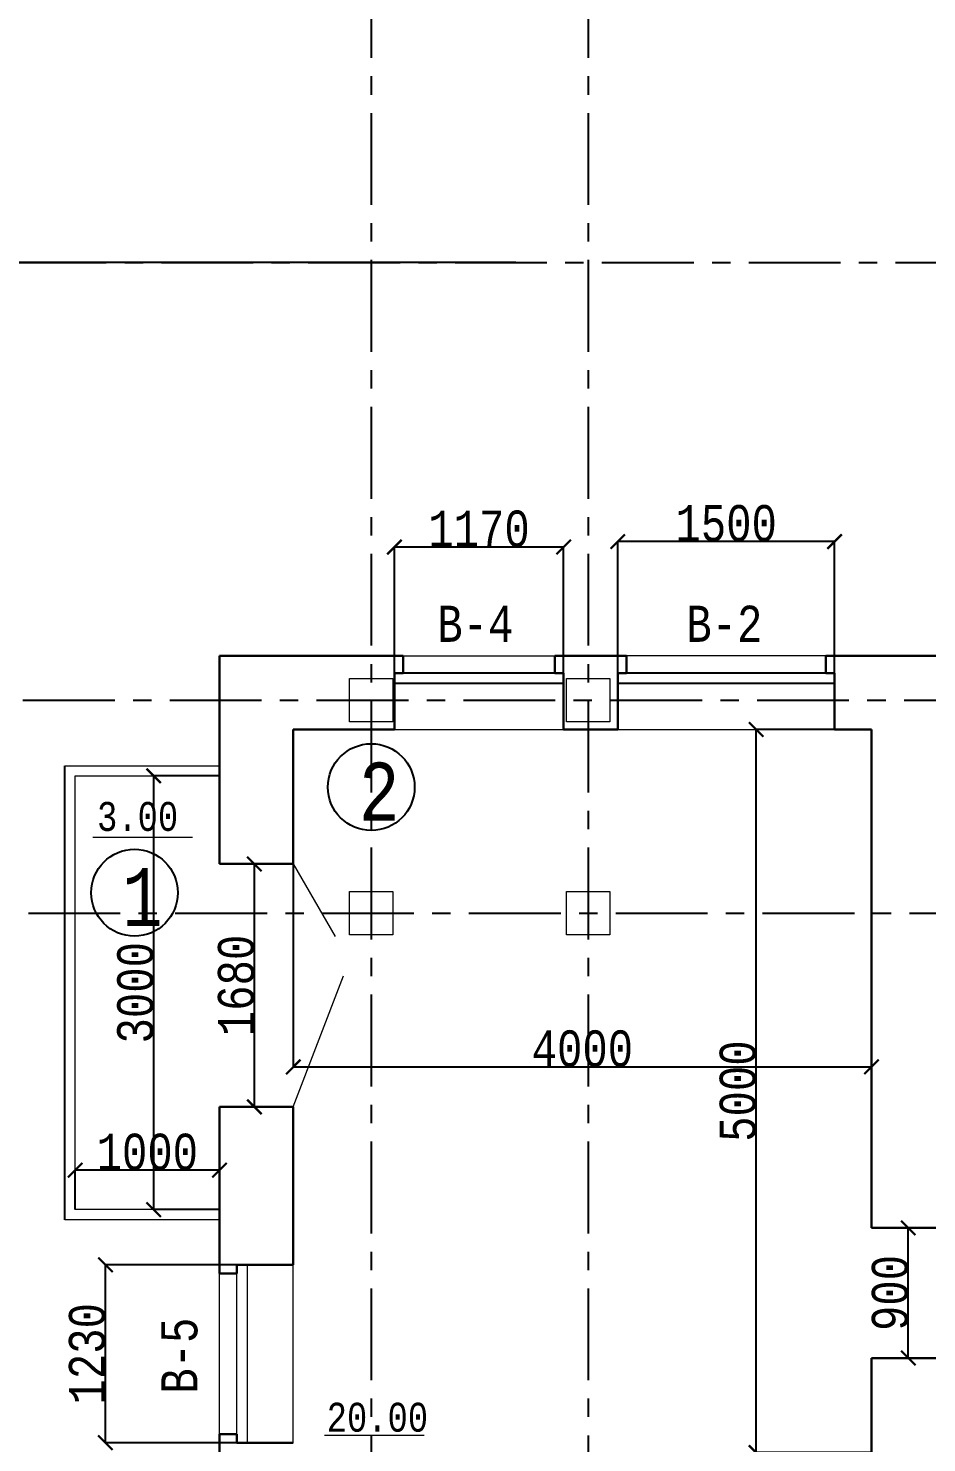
# Model space of a CAD drawing. Header units: millimetres. Extents: x -689206 to 4969298, y -1019800 to 703299.
# Drawn here: x 355255 to 361471, y -63803 to -54022 of the extents above; entities that cross this region are included whole.
import ezdxf

# ---------------------------------------------------------------- set-up
doc = ezdxf.new("R2010")
doc.units = ezdxf.units.MM
doc.linetypes.add('JIS_02_4.0', pattern=[5.5, 4, -1.5])
doc.linetypes.add('осеваяX2', pattern=[101.6, 63.5, -12.7, 12.7, -12.7])
for name, color, linetype, lineweight in [('б', 231, 'Continuous', 30), ('БАЛКОН', 7, 'Continuous', 20), ('несущие', 7, 'Continuous', 30), ('ОКНА', 250, 'Continuous', 20), ('ПЕРЕГОРОДКИ', 252, 'Continuous', 9), ('РАЗМЕРЫ', 7, 'Continuous', 9), ('сваи', 7, 'JIS_02_4.0', 30), ('стены', 7, 'Continuous', 20)]:
    doc.layers.add(name, color=color, linetype=linetype, lineweight=lineweight)
doc.layers.add('четотам', color=7, linetype='Continuous')
doc.styles.add('Аннотативный', font='isocteur.ttf', dxfattribs={"width": 0.7, "height": 250})
doc.dimstyles.new('Аннотативный', dxfattribs={"dimscale": 0, "dimtxt": 250, "dimasz": 100, "dimexe": 1.25, "dimexo": 0.625, "dimtad": 1, "dimdec": 0, "dimtxsty": 'Аннотативный', "dimblk": 'ARCHTICK', "dimcen": 2.5, "dimadec": 0, "dimazin": 0, "dimtfac": 1, "dimtdec": 0, "dimtmove": 0, "dimatfit": 3, "dimfxl": 1, "dimarcsym": 0})

# ---------------------------------------------------------------- blocks, each defined once
blk = doc.blocks.new('_ArchTick')
at = {"color": 0, "linetype": 'ByBlock', "const_width": 0.15}
blk.add_lwpolyline([(-0.5, -0.5), (0.5, 0.5)], dxfattribs=at)
blk = doc.blocks.new('*D1153')
at = {"layer": 'Defpoints', "color": 0, "linetype": 'ByBlock', "lineweight": 20, "transparency": 16777216}
for p in [(356122.6, -59191.7), (356578.7, -59191.7), (356578.7, -62191.7)]:
    blk.add_point(p, dxfattribs=at)
at = {"layer": 'б', "color": 0, "linetype": 'ByBlock', "lineweight": -2, "transparency": 16777216}
for p, q in [((356578.1, -59191.7), (356121.4, -59191.7)), ((356122.6, -62191.7), (356122.6, -59191.7)), ((356578.1, -62191.7), (356121.4, -62191.7))]:
    blk.add_line(p, q, dxfattribs=at)
at = {"layer": 'б', "color": 0, "linetype": 'ByBlock', "lineweight": -2, "transparency": 16777216, "xscale": 100, "yscale": 100, "zscale": 100}
for p, rotation in [((356122.6, -59191.7), 90), ((356122.6, -62191.7), 270)]:
    blk.add_blockref('_ArchTick', p, dxfattribs=dict(at, rotation=rotation))
at = {"layer": 'б', "color": 0, "linetype": 'ByBlock', "lineweight": 25, "transparency": 16777216, "insert": (355997, -60691.7), "char_height": 250, "attachment_point": 5, "rotation": 90, "style": 'Аннотативный'}
blk.add_mtext('3000', dxfattribs=at)
blk = doc.blocks.new('*D1154')
at = {"layer": 'Defpoints', "color": 0, "linetype": 'ByBlock', "lineweight": 20, "transparency": 16777216}
for p in [(355578.7, -61918.7), (355578.7, -62191.7), (356578.7, -62191.7)]:
    blk.add_point(p, dxfattribs=at)
at = {"layer": 'б', "color": 0, "linetype": 'ByBlock', "lineweight": -2, "transparency": 16777216}
for p, q in [((355578.7, -62191.1), (355578.7, -61917.4)), ((356578.7, -61918.7), (355578.7, -61918.7)), ((356578.7, -62191.1), (356578.7, -61917.4))]:
    blk.add_line(p, q, dxfattribs=at)
at = {"layer": 'б', "color": 0, "linetype": 'ByBlock', "lineweight": -2, "transparency": 16777216, "xscale": 100, "yscale": 100, "zscale": 100, "rotation": 180}
blk.add_blockref('_ArchTick', (355578.7, -61918.7), dxfattribs=at)
at = {"layer": 'б', "color": 0, "linetype": 'ByBlock', "lineweight": -2, "transparency": 16777216, "xscale": 100, "yscale": 100, "zscale": 100}
blk.add_blockref('_ArchTick', (356578.7, -61918.7), dxfattribs=at)
at = {"layer": 'б', "color": 0, "linetype": 'ByBlock', "lineweight": 25, "transparency": 16777216, "insert": (356078.7, -61793.1), "char_height": 250, "attachment_point": 5, "style": 'Аннотативный'}
blk.add_mtext('1000', dxfattribs=at)
blk = doc.blocks.new('*D1165')
at = {"layer": 'Defpoints', "color": 0, "lineweight": 20, "transparency": 16777216}
for p in [(355788.7, -62573.3), (357088.7, -62573.3), (357088.7, -63803.3)]:
    blk.add_point(p, dxfattribs=at)
at = {"layer": 'ОКНА', "color": 0, "lineweight": -2, "transparency": 16777216}
for p, q in [((357088.1, -62573.3), (355787.4, -62573.3)), ((355788.7, -63803.3), (355788.7, -62573.3)), ((357088.1, -63803.3), (355787.4, -63803.3))]:
    blk.add_line(p, q, dxfattribs=at)
at = {"layer": 'ОКНА', "color": 0, "lineweight": -2, "transparency": 16777216, "xscale": 100, "yscale": 100, "zscale": 100}
for p, rotation in [((355788.7, -62573.3), 90), ((355788.7, -63803.3), 270)]:
    blk.add_blockref('_ArchTick', p, dxfattribs=dict(at, rotation=rotation))
at = {"layer": 'ОКНА', "color": 0, "transparency": 16777216, "insert": (355663.1, -63188.3), "char_height": 250, "attachment_point": 5, "rotation": 90, "style": 'Аннотативный'}
blk.add_mtext('1230', dxfattribs=at)
blk = doc.blocks.new('*D1166')
at = {"layer": 'Defpoints', "color": 0, "lineweight": 20, "transparency": 16777216}
for p in [(356819.7, -59801.2), (356833.7, -59801.2), (356833.7, -61481.2)]:
    blk.add_point(p, dxfattribs=at)
at = {"layer": 'ОКНА', "color": 0, "lineweight": -2, "transparency": 16777216}
for p, q in [((356833.1, -59801.2), (356818.5, -59801.2)), ((356819.7, -61481.2), (356819.7, -59801.2)), ((356833.1, -61481.2), (356818.5, -61481.2))]:
    blk.add_line(p, q, dxfattribs=at)
at = {"layer": 'ОКНА', "color": 0, "lineweight": -2, "transparency": 16777216, "xscale": 100, "yscale": 100, "zscale": 100}
for p, rotation in [((356819.7, -59801.2), 90), ((356819.7, -61481.2), 270)]:
    blk.add_blockref('_ArchTick', p, dxfattribs=dict(at, rotation=rotation))
at = {"layer": 'ОКНА', "color": 0, "transparency": 16777216, "insert": (356694.1, -60641.2), "char_height": 250, "attachment_point": 5, "rotation": 90, "style": 'Аннотативный'}
blk.add_mtext('1680', dxfattribs=at)
blk = doc.blocks.new('*D1167')
at = {"layer": 'Defpoints', "color": 0, "linetype": 'ByBlock', "lineweight": 20, "transparency": 16777216}
for p in [(359333.7, -57571.9), (359333.7, -58871.9), (360833.7, -58871.9)]:
    blk.add_point(p, dxfattribs=at)
at = {"layer": 'ПЕРЕГОРОДКИ', "color": 0, "linetype": 'ByBlock', "lineweight": -2, "transparency": 16777216}
for p, q in [((359333.7, -58871.3), (359333.7, -57570.7)), ((360833.7, -57571.9), (359333.7, -57571.9)), ((360833.7, -58871.3), (360833.7, -57570.7))]:
    blk.add_line(p, q, dxfattribs=at)
at = {"layer": 'ПЕРЕГОРОДКИ', "color": 0, "linetype": 'ByBlock', "lineweight": -2, "transparency": 16777216, "xscale": 100, "yscale": 100, "zscale": 100, "rotation": 180}
blk.add_blockref('_ArchTick', (359333.7, -57571.9), dxfattribs=at)
at = {"layer": 'ПЕРЕГОРОДКИ', "color": 0, "linetype": 'ByBlock', "lineweight": -2, "transparency": 16777216, "xscale": 100, "yscale": 100, "zscale": 100}
blk.add_blockref('_ArchTick', (360833.7, -57571.9), dxfattribs=at)
at = {"layer": 'ПЕРЕГОРОДКИ', "color": 0, "linetype": 'ByBlock', "lineweight": 13, "transparency": 16777216, "insert": (360083.7, -57446.3), "char_height": 250, "attachment_point": 5, "style": 'Аннотативный'}
blk.add_mtext('1500', dxfattribs=at)
blk = doc.blocks.new('*D1168')
at = {"layer": 'Defpoints', "color": 0, "linetype": 'ByBlock', "lineweight": 20, "transparency": 16777216}
for p in [(357788.7, -57609.6), (357788.7, -58871.9), (358958.7, -58871.9)]:
    blk.add_point(p, dxfattribs=at)
at = {"layer": 'ПЕРЕГОРОДКИ', "color": 0, "linetype": 'ByBlock', "lineweight": -2, "transparency": 16777216}
for p, q in [((357788.7, -58871.3), (357788.7, -57608.3)), ((358958.7, -58871.3), (358958.7, -57608.3)), ((358958.7, -57609.6), (357788.7, -57609.6))]:
    blk.add_line(p, q, dxfattribs=at)
at = {"layer": 'ПЕРЕГОРОДКИ', "color": 0, "linetype": 'ByBlock', "lineweight": -2, "transparency": 16777216, "xscale": 100, "yscale": 100, "zscale": 100, "rotation": 180}
blk.add_blockref('_ArchTick', (357788.7, -57609.6), dxfattribs=at)
at = {"layer": 'ПЕРЕГОРОДКИ', "color": 0, "linetype": 'ByBlock', "lineweight": -2, "transparency": 16777216, "xscale": 100, "yscale": 100, "zscale": 100}
blk.add_blockref('_ArchTick', (358958.7, -57609.6), dxfattribs=at)
at = {"layer": 'ПЕРЕГОРОДКИ', "color": 0, "linetype": 'ByBlock', "lineweight": 13, "transparency": 16777216, "insert": (358373.7, -57483.9), "char_height": 250, "attachment_point": 5, "style": 'Аннотативный'}
blk.add_mtext('1170', dxfattribs=at)
blk = doc.blocks.new('*D1173')
at = {"layer": 'Defpoints', "color": 0, "linetype": 'ByBlock', "lineweight": 20, "transparency": 16777216}
for p in [(360291, -58871.9), (361088.7, -58871.9), (361088.7, -63871.9)]:
    blk.add_point(p, dxfattribs=at)
at = {"layer": 'ПЕРЕГОРОДКИ', "color": 0, "linetype": 'ByBlock', "lineweight": -2, "transparency": 16777216}
for p, q in [((361088.1, -58871.9), (360289.7, -58871.9)), ((360291, -63871.9), (360291, -58871.9)), ((361088.1, -63871.9), (360289.7, -63871.9))]:
    blk.add_line(p, q, dxfattribs=at)
at = {"layer": 'ПЕРЕГОРОДКИ', "color": 0, "linetype": 'ByBlock', "lineweight": -2, "transparency": 16777216, "xscale": 100, "yscale": 100, "zscale": 100}
for p, rotation in [((360291, -58871.9), 90), ((360291, -63871.9), 270)]:
    blk.add_blockref('_ArchTick', p, dxfattribs=dict(at, rotation=rotation))
at = {"layer": 'ПЕРЕГОРОДКИ', "color": 0, "linetype": 'ByBlock', "lineweight": 13, "transparency": 16777216, "insert": (360165.4, -61371.9), "char_height": 250, "attachment_point": 5, "rotation": 90, "style": 'Аннотативный'}
blk.add_mtext('5000', dxfattribs=at)
blk = doc.blocks.new('*D1208')
at = {"layer": 'Defpoints', "color": 0, "linetype": 'ByBlock', "lineweight": 20, "transparency": 16777216}
for p in [(357088.7, -58871.9), (361088.7, -58871.9), (361088.7, -61204.5)]:
    blk.add_point(p, dxfattribs=at)
at = {"layer": 'РАЗМЕРЫ', "color": 0, "linetype": 'ByBlock', "lineweight": -2, "transparency": 16777216}
for p, q in [((357088.7, -58872.6), (357088.7, -61205.7)), ((361088.7, -58872.6), (361088.7, -61205.7)), ((357088.7, -61204.5), (361088.7, -61204.5))]:
    blk.add_line(p, q, dxfattribs=at)
at = {"layer": 'РАЗМЕРЫ', "color": 0, "linetype": 'ByBlock', "lineweight": -2, "transparency": 16777216, "xscale": 100, "yscale": 100, "zscale": 100, "rotation": 180}
blk.add_blockref('_ArchTick', (357088.7, -61204.5), dxfattribs=at)
at = {"layer": 'РАЗМЕРЫ', "color": 0, "linetype": 'ByBlock', "lineweight": -2, "transparency": 16777216, "xscale": 100, "yscale": 100, "zscale": 100}
blk.add_blockref('_ArchTick', (361088.7, -61204.5), dxfattribs=at)
at = {"layer": 'РАЗМЕРЫ', "color": 0, "linetype": 'ByBlock', "lineweight": 20, "transparency": 16777216, "insert": (359088.7, -61078.8), "char_height": 250, "attachment_point": 5, "style": 'Аннотативный'}
blk.add_mtext('4000', dxfattribs=at)
blk = doc.blocks.new('*D1234')
at = {"layer": 'Defpoints', "color": 0, "linetype": 'ByBlock', "lineweight": 20, "transparency": 16777216}
for p in [(361343.7, -62317.9), (361343.7, -62317.9), (361343.7, -63217.9)]:
    blk.add_point(p, dxfattribs=at)
at = {"layer": 'РАЗМЕРЫ', "color": 0, "linetype": 'ByBlock', "lineweight": -2, "transparency": 16777216}
for p, q in [((361343.1, -62317.9), (361342.4, -62317.9)), ((361343.7, -63217.9), (361343.7, -62317.9)), ((361343.1, -63217.9), (361342.4, -63217.9))]:
    blk.add_line(p, q, dxfattribs=at)
at = {"layer": 'РАЗМЕРЫ', "color": 0, "linetype": 'ByBlock', "lineweight": -2, "transparency": 16777216, "xscale": 100, "yscale": 100, "zscale": 100}
for p, rotation in [((361343.7, -62317.9), 90), ((361343.7, -63217.9), 270)]:
    blk.add_blockref('_ArchTick', p, dxfattribs=dict(at, rotation=rotation))
at = {"layer": 'РАЗМЕРЫ', "color": 0, "linetype": 'ByBlock', "lineweight": 20, "transparency": 16777216, "insert": (361218.1, -62767.9), "char_height": 250, "attachment_point": 5, "rotation": 90, "style": 'Аннотативный'}
blk.add_mtext('900', dxfattribs=at)
blk = doc.blocks.new('*D1879')
at = {"layer": 'Defpoints', "color": 0, "linetype": 'ByBlock', "lineweight": 20, "ltscale": 35, "transparency": 16777216}
for p in [(353753.8, -55642), (358629.1, -55642), (353128, -58669.4)]:
    blk.add_point(p, dxfattribs=at)
at = {"layer": 'сваи', "color": 0, "linetype": 'ByBlock', "lineweight": -2, "ltscale": 35, "transparency": 16777216}
for p, q in [((358628.4, -55642), (353752.5, -55642)), ((353753.8, -58669.4), (353753.8, -55642)), ((353128.6, -58669.4), (353755, -58669.4))]:
    blk.add_line(p, q, dxfattribs=at)
at = {"layer": 'сваи', "color": 0, "linetype": 'ByBlock', "lineweight": -2, "ltscale": 35, "transparency": 16777216, "xscale": 100, "yscale": 100, "zscale": 100}
for p, rotation in [((353753.8, -55642), 90), ((353753.8, -58669.4), 270)]:
    blk.add_blockref('_ArchTick', p, dxfattribs=dict(at, rotation=rotation))
at = {"layer": 'сваи', "color": 0, "linetype": 'ByBlock', "lineweight": 20, "ltscale": 35, "transparency": 16777216, "insert": (353628.1, -57155.7), "char_height": 250, "attachment_point": 5, "rotation": 90, "style": 'Аннотативный'}
blk.add_mtext('3000', dxfattribs=at)

msp = doc.modelspace()

# ---------------------------------------------------------------- linework, layer by layer
at = {"layer": 'б', "color": 18, "linetype": 'ByBlock', "lineweight": 25, "true_color": 0x000000}
msp.add_line((355508.7, -62261.7), (355508.7, -59121.7), dxfattribs=at)
at = {"layer": 'б', "color": 18, "linetype": 'ByBlock', "lineweight": 30, "true_color": 0x000000}
for p, q in [((356578.7, -59801.2), (357088.7, -59801.2)), ((357088.7, -61481.2), (356578.7, -61481.2))]:
    msp.add_line(p, q, dxfattribs=at)
at = {"layer": 'БАЛКОН'}
for p, q in [((355508.7, -59121.7), (356578.7, -59121.7)), ((355578.7, -62191.7), (355578.7, -59191.7)), ((355578.7, -59191.7), (356578.7, -59191.7)), ((356578.7, -62191.7), (355578.7, -62191.7)), ((356578.7, -62261.7), (355508.7, -62261.7))]:
    msp.add_line(p, q, dxfattribs=at)
at = {"layer": 'несущие', "color": 0}
for p, q in [((357848.7, -58481.9), (357848.7, -58361.9)), ((358898.7, -58361.9), (359393.7, -58361.9)), ((359393.7, -58481.9), (359393.7, -58361.9)), ((357788.7, -58481.9), (357788.7, -58871.9)), ((357788.7, -58481.9), (357848.7, -58481.9)), ((358958.7, -58871.9), (358958.7, -58481.9)), ((359333.7, -58871.9), (359333.7, -58481.9)), ((359393.7, -58481.9), (359333.7, -58481.9)), ((360833.7, -58871.9), (360833.7, -58481.9)), ((360833.7, -58481.9), (360833.7, -58871.9)), ((361088.7, -58871.9), (360833.7, -58871.9)), ((356578.7, -62633.3), (356578.7, -62573.3)), ((356698.7, -62573.3), (357088.7, -62573.3)), ((356698.7, -62573.3), (356698.7, -62633.3)), ((356698.7, -62633.3), (356578.7, -62633.3))]:
    msp.add_line(p, q, dxfattribs=at)
at = {"layer": 'несущие', "color": 0, "lineweight": 30}
msp.add_line((359333.7, -58871.9), (358958.7, -58871.9), dxfattribs=at)
at = {"layer": 'ОКНА', "color": 0}
for p, q in [((360773.7, -58361.9), (359393.7, -58361.9)), ((359333.7, -58871.9), (360833.7, -58871.9))]:
    msp.add_line(p, q, dxfattribs=at)
at = {"layer": 'ОКНА'}
for p, q in [((356698.7, -63743.3), (356698.7, -62573.3)), ((356768.7, -62573.3), (356768.7, -63803.3))]:
    msp.add_line(p, q, dxfattribs=at)
at = {"layer": 'ПЕРЕГОРОДКИ', "color": 18, "linetype": 'ByBlock', "lineweight": 13, "true_color": 0x000000}
for p, q in [((357088.7, -59801.2), (357378.7, -60303.6)), ((357088.7, -61481.2), (357437.1, -60575))]:
    msp.add_line(p, q, dxfattribs=at)
at = {"layer": 'РАЗМЕРЫ'}
for p, q in [((357848.7, -58361.9), (358898.7, -58361.9)), ((357788.7, -58871.9), (358958.7, -58871.9)), ((355701.7, -59615.4), (356391, -59615.4)), ((356578.7, -63743.3), (356578.7, -62393.3)), ((357088.7, -63803.3), (357088.7, -62333.3)), ((357305.6, -63751.1), (357994.9, -63751.1))]:
    msp.add_line(p, q, dxfattribs=at)
at = {"layer": 'РАЗМЕРЫ', "lineweight": 30}
for p, q in [((358898.7, -58481.9), (358898.7, -58361.9)), ((360773.7, -58481.9), (360773.7, -58361.9)), ((358958.7, -58481.9), (358898.7, -58481.9)), ((360833.7, -58481.9), (360773.7, -58481.9))]:
    msp.add_line(p, q, dxfattribs=at)
at = {"layer": 'РАЗМЕРЫ', "linetype": 'ByBlock', "lineweight": 30}
for p, q in [((361598.7, -62317.9), (361088.7, -62317.9)), ((361598.7, -63217.9), (361088.7, -63217.9))]:
    msp.add_line(p, q, dxfattribs=at)
at = {"layer": 'РАЗМЕРЫ', "color": 0, "lineweight": 30}
for p, q in [((356698.7, -63743.3), (356578.7, -63743.3)), ((356698.7, -63803.3), (356698.7, -63743.3)), ((356698.7, -63803.3), (357088.7, -63803.3))]:
    msp.add_line(p, q, dxfattribs=at)
at = {"layer": 'стены', "linetype": 'осеваяX2', "lineweight": 25, "ltscale": 10}
for p, q in [((357628, -47496.5), (357628, -91644)), ((359128, -47496.5), (359128, -91644)), ((353128, -55642), (419278, -55642)), ((347090.1, -58669.4), (418992.4, -58669.4)), ((347128, -60142), (419278, -60142))]:
    msp.add_line(p, q, dxfattribs=at)
at = {"layer": 'стены', "lineweight": 30}
for p, q in [((357088.7, -58361.9), (356578.7, -58361.9)), ((356578.7, -58361.9), (356578.7, -59801.2)), ((357088.7, -58361.9), (357848.7, -58361.9)), ((360773.7, -58361.9), (361598.7, -58361.9)), ((360833.7, -58871.9), (360833.7, -58481.9)), ((357788.7, -58871.9), (357088.7, -58871.9)), ((357088.7, -58871.9), (357088.7, -59801.2)), ((361088.7, -58871.9), (360833.7, -58871.9)), ((361088.7, -62317.9), (361088.7, -58871.9)), ((361088.7, -60114.8), (361088.7, -62317.9)), ((356578.7, -61481.2), (356578.7, -62573.3)), ((357088.7, -61481.2), (357088.7, -62573.3)), ((361088.7, -63217.9), (361088.7, -63491.9)), ((361088.7, -63871.9), (361088.7, -63217.9)), ((356578.7, -63743.3), (356578.7, -64251.9))]:
    msp.add_line(p, q, dxfattribs=at)
at = {"layer": 'стены', "lineweight": 25}
for p, q in [((358898.7, -58481.9), (357848.7, -58481.9)), ((360773.7, -58481.9), (359393.7, -58481.9)), ((357788.7, -58551.9), (358958.7, -58551.9)), ((359333.7, -58551.9), (360833.7, -58551.9))]:
    msp.add_line(p, q, dxfattribs=at)
at = {"layer": 'стены', "color": 18, "lineweight": 30, "true_color": 0x000000}
msp.add_line((358958.7, -58871.9), (358958.7, -58481.9), dxfattribs=at)
at = {"layer": 'стены'}
for p, q in [((356578.7, -59281.9), (356578.7, -59801.2)), ((361088.7, -60114.8), (361088.7, -60624.8)), ((361088.7, -63871.9), (361088.7, -63491.9))]:
    msp.add_line(p, q, dxfattribs=at)
for points in [[(357478, -58519.4), (357778, -58519.4), (357778, -58819.4), (357478, -58819.4)], [(358978, -58519.4), (359278, -58519.4), (359278, -58819.4), (358978, -58819.4)], [(357478, -59992), (357778, -59992), (357778, -60292), (357478, -60292)], [(358978, -59992), (359278, -59992), (359278, -60292), (358978, -60292)]]:
    msp.add_lwpolyline(points, close=True, dxfattribs=at)
at = {"layer": 'четотам'}
for centre in [(357628, -59270), (355990, -60000)]:
    msp.add_circle(centre, 300, dxfattribs=at)

# ---------------------------------------------------------------- texts
at = {"layer": 'РАЗМЕРЫ', "lineweight": 20, "ltscale": 150, "attachment_point": 1, "style": 'Аннотативный'}
for s, insert, char_height, width in [('В-4', (358085, -58015.3), 250, 922.913), ('В-2', (359807.9, -58015.3), 250, 922.913), ('2', (357542.2, -59100.2), 401.1, 1460), ('1', (355904.2, -59830.2), 401.1, 1460)]:
    msp.add_mtext(s, dxfattribs=dict(at, insert=insert, char_height=char_height, width=width))
at = {"layer": 'РАЗМЕРЫ', "char_height": 200, "width": 656.117, "attachment_point": 1, "style": 'Аннотативный'}
for s, insert in [('3.00', (355731, -59372.6)), ('20.00', (357319.8, -63527))]:
    msp.add_mtext(s, dxfattribs=dict(at, insert=insert))
at = {"layer": 'РАЗМЕРЫ', "lineweight": 20, "ltscale": 150, "insert": (356175, -63464.5), "char_height": 250, "width": 922.913, "attachment_point": 1, "rotation": 90, "style": 'Аннотативный'}
msp.add_mtext('В-5', dxfattribs=at)

# ---------------------------------------------------------------- dimensions: what is measured, and where the dimension line sits
at = {"layer": 'б', "color": 18, "linetype": 'ByBlock', "lineweight": 25, "true_color": 0x000000}
for p2, distance, picture, middle in [((356578.7, -59191.7), 456, '*D1153', (355997, -60691.7)), ((355578.7, -62191.7), -273, '*D1154', (356078.7, -61793.1))]:
    dim = msp.add_aligned_dim(p1=(356578.7, -62191.7), p2=p2, distance=distance, dimstyle='Аннотативный', dxfattribs=at)
    dim.commit()
    dim.dimension.update_dxf_attribs({"geometry": picture, "text_midpoint": middle})
at = {"layer": 'ОКНА', "color": 0}
for base, p1, p2, picture, middle in [((356819.7, -59801.2), (356833.7, -61481.2), (356833.7, -59801.2), '*D1166', (356694.1, -60641.2)), ((355788.7, -62573.3), (357088.7, -63803.3), (357088.7, -62573.3), '*D1165', (355663.1, -63188.3))]:
    dim = msp.add_linear_dim(base=base, p1=p1, p2=p2, angle=90, dimstyle='Аннотативный', dxfattribs=at)
    dim.commit()
    dim.dimension.update_dxf_attribs({"geometry": picture, "text_midpoint": middle})
at = {"layer": 'ПЕРЕГОРОДКИ', "color": 18, "linetype": 'ByBlock', "lineweight": 13, "true_color": 0x000000}
for base, p1, p2, picture, middle in [((359333.7, -57571.9), (360833.7, -58871.9), (359333.7, -58871.9), '*D1167', (360083.7, -57446.3)), ((357788.7, -57609.6), (358958.7, -58871.9), (357788.7, -58871.9), '*D1168', (358373.7, -57483.9))]:
    dim = msp.add_linear_dim(base=base, p1=p1, p2=p2, dimstyle='Аннотативный', dxfattribs=at)
    dim.commit()
    dim.dimension.update_dxf_attribs({"geometry": picture, "text_midpoint": middle})
dim = msp.add_linear_dim(base=(360291, -58871.9), p1=(361088.7, -63871.9), p2=(361088.7, -58871.9), angle=90, dimstyle='Аннотативный', dxfattribs=at)
dim.commit()
dim.dimension.update_dxf_attribs({"geometry": '*D1173', "text_midpoint": (360165.4, -61371.9)})
at = {"layer": 'РАЗМЕРЫ', "linetype": 'ByBlock', "lineweight": 20}
dim = msp.add_linear_dim(base=(361088.7, -61204.5), p1=(357088.7, -58871.9), p2=(361088.7, -58871.9), dimstyle='Аннотативный', dxfattribs=at)
dim.commit()
dim.dimension.update_dxf_attribs({"geometry": '*D1208', "text_midpoint": (359088.7, -61078.8)})
dim = msp.add_linear_dim(base=(361343.7, -62317.9), p1=(361343.7, -63217.9), p2=(361343.7, -62317.9), angle=90, dimstyle='Аннотативный', dxfattribs=at)
dim.commit()
dim.dimension.update_dxf_attribs({"geometry": '*D1234', "text_midpoint": (361218.1, -62767.9)})
at = {"layer": 'сваи', "linetype": 'ByBlock', "lineweight": 20, "ltscale": 35}
dim = msp.add_linear_dim(base=(353753.8, -55642), p1=(353128, -58669.4), p2=(358629.1, -55642), angle=90, text='3000', dimstyle='Аннотативный', dxfattribs=at)
dim.commit()
dim.dimension.update_dxf_attribs({"geometry": '*D1879', "text_midpoint": (353628.1, -57155.7)})

doc.saveas('drawing.dxf')
